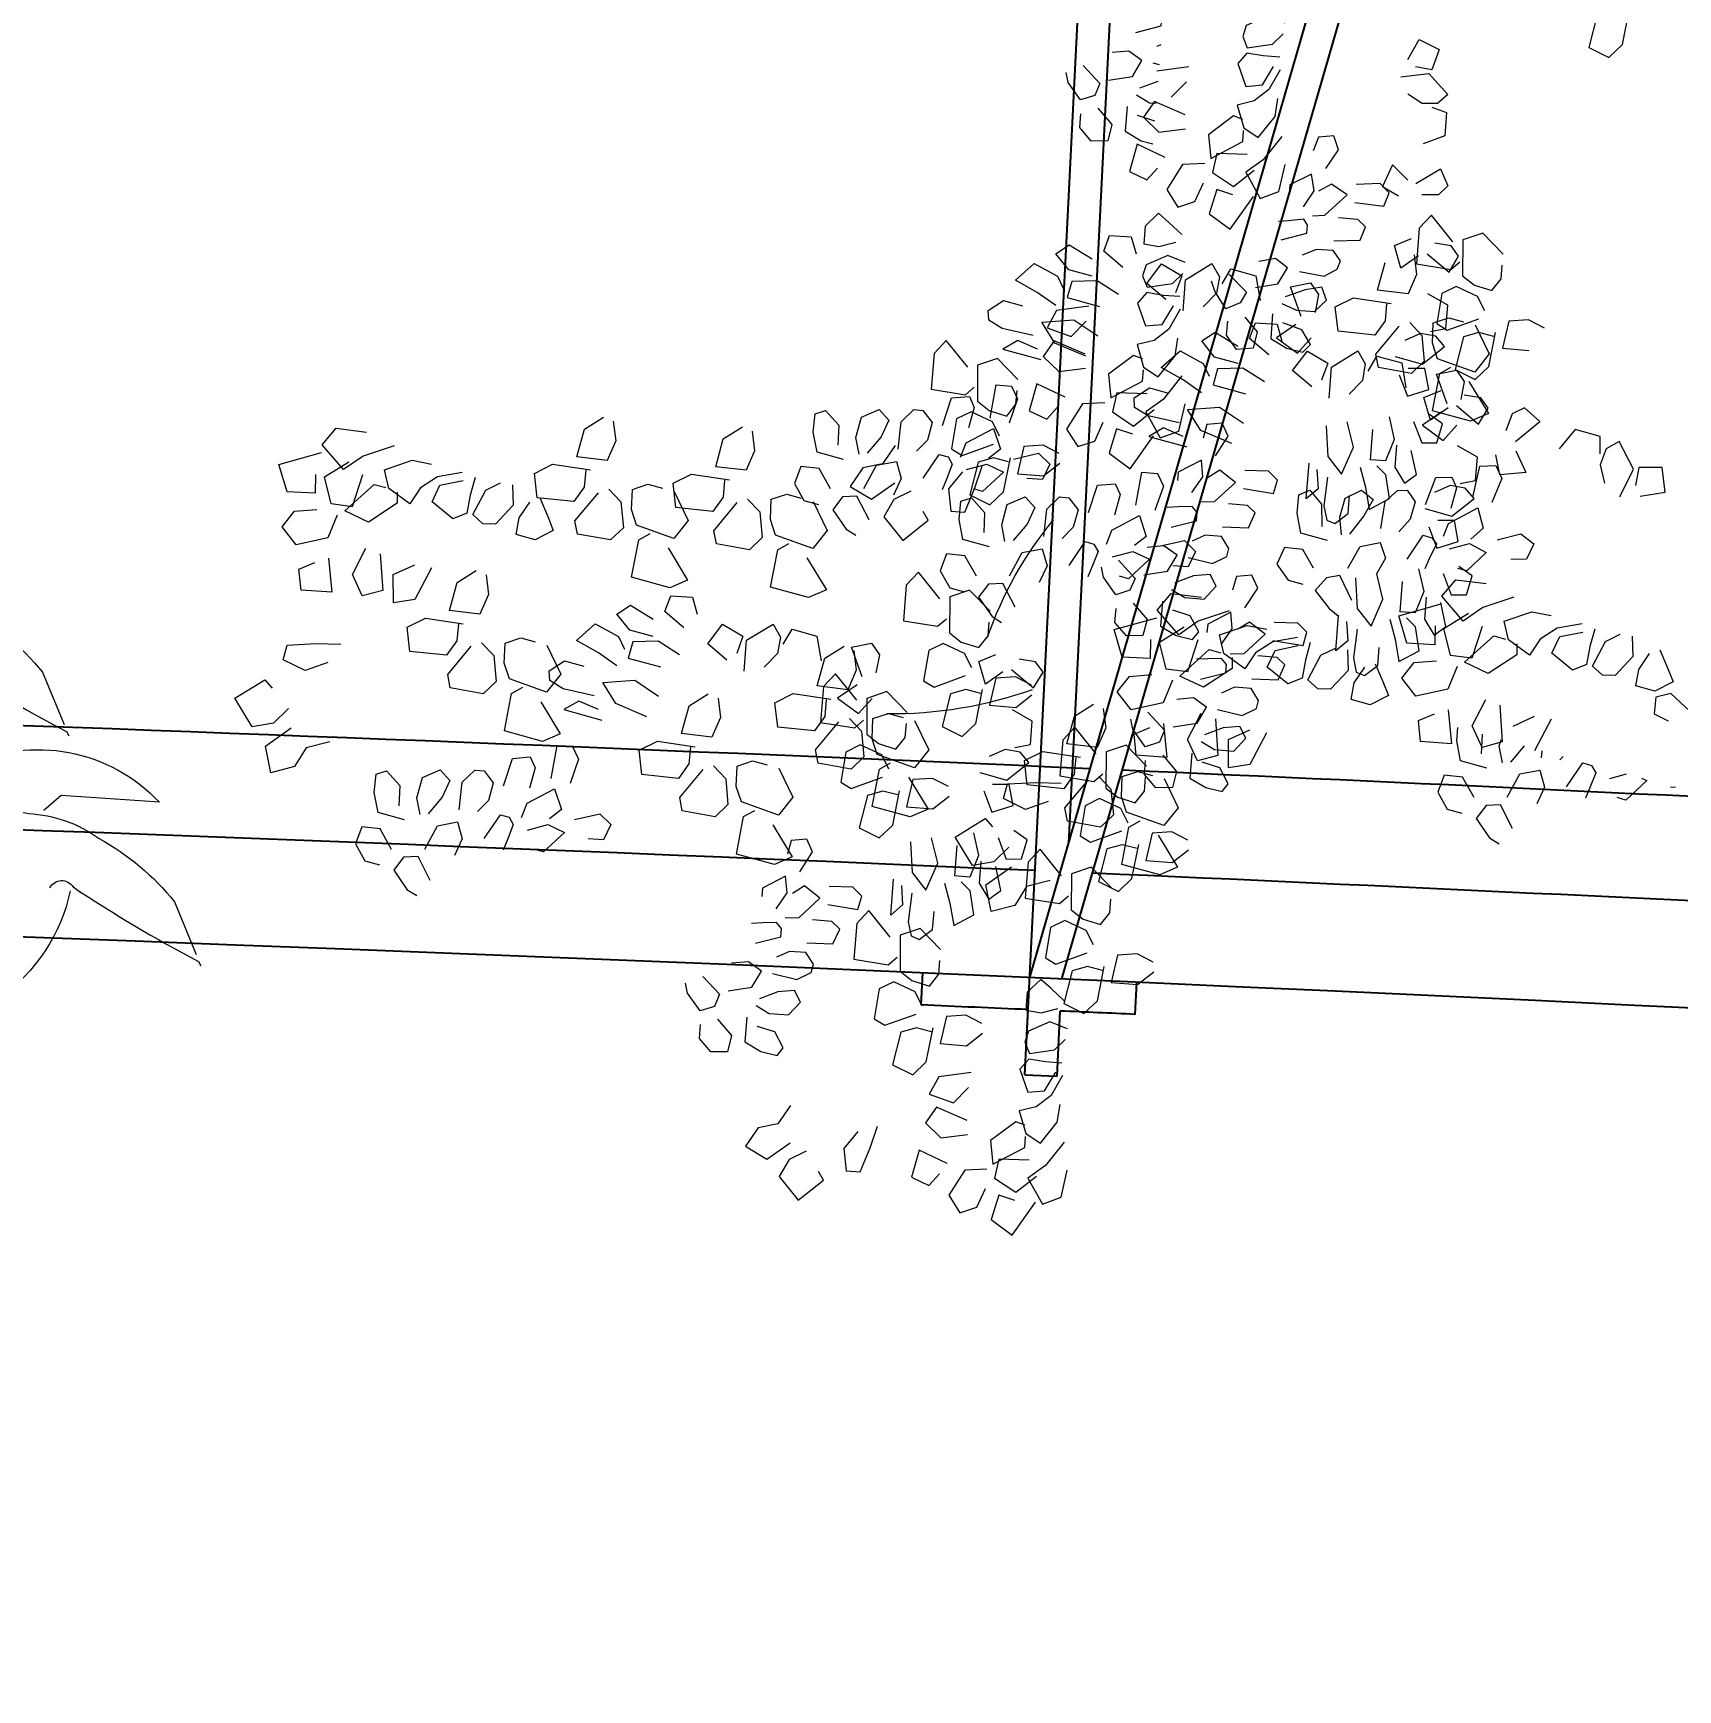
# Model space of a CAD drawing. Header units: metres. Extents: x 10 to 239, y 2 to 253.
# Drawn here: x 64.271 to 65.807, y 172.927 to 174.475 of the extents above; entities that cross this region are included whole.
import ezdxf

# ---------------------------------------------------------------- set-up
doc = ezdxf.new("R2010")
doc.units = ezdxf.units.M
doc.header["$MEASUREMENT"] = 0
doc.layers.get('Defpoints').update_dxf_attribs({"color": 9})
for name, color, linetype in [('-cotas', 252, 'Continuous'), ('1', 7, 'Continuous'), ('1estruct arco', 7, 'Continuous')]:
    doc.layers.add(name, color=color, linetype=linetype)
doc.layers.add('bloques veg', color=7, linetype='Continuous', lineweight=0, true_color=0xbbd5a5)
doc.styles.get("Standard").update_dxf_attribs({"font": 'arial.ttf'})
doc.dimstyles.get("Standard").update_dxf_attribs({"dimtxt": 0.18, "dimasz": 0.18, "dimexe": 0.18, "dimexo": 0.0625, "dimgap": 0.09, "dimtad": 0, "dimtih": 1, "dimtoh": 1, "dimdec": 4, "dimzin": 0, "dimdsep": 46, "dimtxsty": 'Standard', "dimcen": 0.09, "dimadec": 0, "dimazin": 0, "dimtfac": 1, "dimtdec": 4, "dimtofl": 0, "dimtmove": 0, "dimatfit": 3, "dimfxl": 1, "dimtolj": 1, "dimtzin": 0, "dimarcsym": 0})

# ---------------------------------------------------------------- blocks, each defined once
blk = doc.blocks.new('A$C510C2C19')
at = {"layer": 'bloques veg'}
for points in [[(1135.1, 290.2, -0.301208), (1160.6, 301.3, -0.145798), (1205.7, 289.4, -0.098267), (1255.9, 253.6), (1272.1, 222.1)], [(1177.6, 256.2, -0.587067), (1192.1, 257.9, 0.025208), (1273.8, 217.9), (1275.5, 215.3)], [(1213.5, 191.4, -0.32872), (1335.2, 178.6), (1273.9, 177.8), (1263.7, 167.6)], [(1228.8, 154, -0.301208), (1254.4, 165, -0.145798), (1299.5, 153.1, -0.098267), (1349.7, 117.4), (1365.8, 85.9)], [(1271.4, 119.9, -0.587067), (1285.8, 121.6, 0.025208), (1367.5, 81.6), (1369.3, 79.1)], [(1284.2, 119.1, -0.189499), (1245.9, 49.3), (1222.9, 120.8)]]:
    blk.add_lwpolyline(points, format="xyb", dxfattribs=at)
blk = doc.blocks.new('A$C0C3707A3')
at = {"layer": 'bloques veg'}
for p, q in [((0.6062, 0.4879), (0.6161, 0.4946)), ((0.6161, 0.4946), (0.6331, 0.4842)), ((0.6417, 0.4901), (0.6459, 0.5017)), ((0.6459, 0.5017), (0.662, 0.5009)), ((0.662, 0.5009), (0.6656, 0.4883)), ((0.5764, 0.468), (0.5902, 0.4806)), ((0.5902, 0.4806), (0.6075, 0.4713)), ((0.6158, 0.4761), (0.6062, 0.4879)), ((0.6559, 0.4781), (0.6417, 0.4901)), ((0.6737, 0.4664), (0.6846, 0.4809)), ((0.6846, 0.4809), (0.6997, 0.4722)), ((0.7024, 0.4692), (0.7219, 0.4814)), ((0.7219, 0.4814), (0.7275, 0.4717)), ((0.8448, 0.4624), (0.8503, 0.483)), ((0.8717, 0.4889), (0.8736, 0.4744)), ((0.5926, 0.459), (0.5764, 0.468)), ((0.6075, 0.4713), (0.612, 0.462)), ((0.6181, 0.4673), (0.6149, 0.4554)), ((0.6332, 0.4714), (0.6158, 0.4761)), ((0.6369, 0.4681), (0.6181, 0.4673)), ((0.6528, 0.458), (0.6369, 0.4681)), ((0.6997, 0.4722), (0.6951, 0.4595)), ((0.7009, 0.4463), (0.7024, 0.4692)), ((0.7275, 0.4717), (0.7254, 0.4595)), ((0.7296, 0.4665), (0.736, 0.4776)), ((0.736, 0.4776), (0.7545, 0.4726)), ((0.7545, 0.4726), (0.7577, 0.4543)), ((0.7802, 0.4646), (0.795, 0.4676)), ((0.795, 0.4676), (0.8009, 0.459)), ((0.8736, 0.4744), (0.8674, 0.4598)), ((1.0967, 0.4647), (1.1102, 0.4716)), ((1.1102, 0.4716), (1.1382, 0.4675)), ((0.6064, 0.4495), (0.5926, 0.459)), ((0.6149, 0.4554), (0.6388, 0.449)), ((0.6879, 0.4544), (0.6737, 0.4664)), ((0.7254, 0.4595), (0.7157, 0.4493)), ((0.7883, 0.4426), (0.7802, 0.4646)), ((0.8009, 0.459), (0.7985, 0.4457)), ((0.8135, 0.4498), (0.827, 0.4567)), ((0.827, 0.4567), (0.855, 0.4527)), ((0.8674, 0.4598), (0.8448, 0.4624)), ((1.0989, 0.4467), (1.0967, 0.4647)), ((0.5564, 0.4454), (0.5677, 0.4529)), ((0.5568, 0.4383), (0.5564, 0.4454)), ((0.5677, 0.4529), (0.5818, 0.4491)), ((0.8157, 0.4318), (0.8135, 0.4498)), ((0.8515, 0.4525), (0.8504, 0.4399)), ((0.8861, 0.4385), (0.8976, 0.4424)), ((0.8976, 0.4424), (0.9085, 0.4395)), ((1.1261, 0.444), (1.0989, 0.4467)), ((0.5668, 0.4322), (0.5568, 0.4383)), ((0.5899, 0.4272), (0.5668, 0.4322)), ((0.5961, 0.4371), (0.6198, 0.4389)), ((0.6059, 0.4217), (0.5961, 0.4371)), ((0.6198, 0.4389), (0.6376, 0.4272)), ((0.7147, 0.424), (0.7246, 0.4306)), ((0.7246, 0.4306), (0.7416, 0.4202)), ((0.7502, 0.4261), (0.7544, 0.4377)), ((0.7544, 0.4377), (0.7705, 0.4369)), ((0.7844, 0.4367), (0.7701, 0.4266)), ((0.7705, 0.4369), (0.7741, 0.4243)), ((0.8429, 0.4292), (0.8157, 0.4318)), ((0.8504, 0.4399), (0.8429, 0.4292)), ((0.8437, 0.415), (0.861, 0.436)), ((0.8687, 0.4386), (0.8778, 0.4291)), ((0.8856, 0.4235), (0.8861, 0.4385)), ((0.9172, 0.4372), (0.9277, 0.4158)), ((0.5784, 0.4233), (0.5674, 0.4169)), ((0.593, 0.417), (0.5784, 0.4233)), ((0.6289, 0.4121), (0.6059, 0.4217)), ((0.7243, 0.4121), (0.7147, 0.424)), ((0.7644, 0.4141), (0.7502, 0.4261)), ((0.7701, 0.4266), (0.7857, 0.4154)), ((0.7857, 0.4154), (0.7957, 0.4267)), ((0.8778, 0.4291), (0.8796, 0.41)), ((0.8895, 0.412), (0.8856, 0.4235)), ((0.5674, 0.4169), (0.5956, 0.4093)), ((0.6849, 0.404), (0.6988, 0.4166)), ((0.6988, 0.4166), (0.716, 0.4073)), ((0.716, 0.4073), (0.7205, 0.398)), ((0.7417, 0.4074), (0.7243, 0.4121)), ((0.7822, 0.4024), (0.7931, 0.4169)), ((0.7931, 0.4169), (0.8082, 0.4082)), ((0.8082, 0.4082), (0.8036, 0.3955)), ((0.8109, 0.4052), (0.8304, 0.4174)), ((0.8304, 0.4174), (0.836, 0.4078)), ((0.836, 0.4078), (0.8339, 0.3955)), ((0.8381, 0.4025), (0.8445, 0.4136)), ((0.8458, 0.4051), (0.8437, 0.415)), ((0.8445, 0.4136), (0.863, 0.4087)), ((0.863, 0.4087), (0.8662, 0.3903)), ((0.8796, 0.41), (0.8702, 0.4009)), ((0.9171, 0.4023), (0.8895, 0.412)), ((0.8912, 0.4011), (0.8995, 0.4059)), ((0.9277, 0.4158), (0.9171, 0.4023)), ((0.7011, 0.395), (0.6849, 0.404)), ((0.7149, 0.3855), (0.7011, 0.395)), ((0.7266, 0.4033), (0.7234, 0.3914)), ((0.7454, 0.4041), (0.7266, 0.4033)), ((0.7613, 0.394), (0.7454, 0.4041)), ((0.7964, 0.3904), (0.7822, 0.4024)), ((0.8094, 0.3823), (0.8109, 0.4052)), ((0.8339, 0.3955), (0.8242, 0.3853)), ((0.8702, 0.4009), (0.8458, 0.4051)), ((0.8861, 0.3734), (0.8912, 0.4011)), ((0.8887, 0.4006), (0.9035, 0.4036)), ((0.8968, 0.3787), (0.8887, 0.4006)), ((0.9035, 0.4036), (0.9094, 0.3951)), ((0.9094, 0.3951), (0.907, 0.3818)), ((0.9129, 0.3953), (0.9275, 0.3716)), ((0.5297, 0.3805), (0.5428, 0.3816)), ((0.5428, 0.3816), (0.5465, 0.3736)), ((0.5583, 0.3658), (0.5626, 0.3903)), ((0.5626, 0.3903), (0.574, 0.3895)), ((0.574, 0.3895), (0.5785, 0.3802)), ((0.6649, 0.3815), (0.6762, 0.3889)), ((0.6653, 0.3744), (0.6649, 0.3815)), ((0.6762, 0.3889), (0.6903, 0.3851)), ((0.7234, 0.3914), (0.7473, 0.385)), ((0.4286, 0.368), (0.4363, 0.3706)), ((0.4363, 0.3706), (0.4462, 0.3598)), ((0.4629, 0.3658), (0.4761, 0.3716)), ((0.4761, 0.3716), (0.4833, 0.3638)), ((0.4923, 0.3626), (0.5017, 0.3717)), ((0.5017, 0.3717), (0.5085, 0.371)), ((0.5085, 0.371), (0.5155, 0.3622)), ((0.5231, 0.3601), (0.5297, 0.3805)), ((0.5465, 0.3736), (0.5424, 0.3584)), ((0.5785, 0.3802), (0.5724, 0.362)), ((0.6753, 0.3682), (0.6653, 0.3744)), ((0.7046, 0.3732), (0.7283, 0.3749)), ((0.7144, 0.3577), (0.7046, 0.3732)), ((0.7283, 0.3749), (0.7461, 0.3632)), ((0.8929, 0.3727), (0.8786, 0.3626)), ((0.9143, 0.3658), (0.8861, 0.3734)), ((0.9275, 0.3716), (0.9143, 0.3658)), ((0.945, 0.3716), (0.9404, 0.3588)), ((0.9543, 0.3761), (0.945, 0.3716)), ((0.9656, 0.366), (0.9543, 0.3761)), ((0.2578, 0.3556), (0.2718, 0.3646)), ((0.2791, 0.3615), (0.2811, 0.347)), ((0.3607, 0.349), (0.3748, 0.358)), ((0.4273, 0.3544), (0.4286, 0.368)), ((0.4462, 0.3598), (0.4457, 0.3448)), ((0.4589, 0.3506), (0.4629, 0.3658)), ((0.4833, 0.3638), (0.4777, 0.3514)), ((0.4903, 0.3422), (0.4923, 0.3626)), ((0.5155, 0.3622), (0.512, 0.3491)), ((0.5406, 0.3473), (0.5609, 0.3581)), ((0.5609, 0.3581), (0.5661, 0.3428)), ((0.6984, 0.3632), (0.6753, 0.3682)), ((0.6869, 0.3593), (0.6759, 0.3529)), ((0.7015, 0.353), (0.6869, 0.3593)), ((0.7374, 0.3481), (0.7144, 0.3577)), ((0.8786, 0.3626), (0.8942, 0.3514)), ((0.8942, 0.3514), (0.9042, 0.3627)), ((0.9476, 0.3511), (0.9656, 0.366)), ((0.9919, 0.3602), (0.98, 0.3459)), ((1.0104, 0.3552), (0.9919, 0.3602)), ((0.0635, 0.3425), (0.0738, 0.3549)), ((0.0738, 0.3549), (0.0963, 0.3523)), ((0.2522, 0.335), (0.2578, 0.3556)), ((0.2811, 0.347), (0.2748, 0.3324)), ((0.3552, 0.3283), (0.3607, 0.349)), ((0.3821, 0.3549), (0.384, 0.3404)), ((0.4303, 0.3396), (0.4273, 0.3544)), ((0.4614, 0.3383), (0.4589, 0.3506)), ((0.4777, 0.3514), (0.4674, 0.339)), ((0.512, 0.3491), (0.5039, 0.3408)), ((0.5366, 0.3367), (0.5406, 0.3473)), ((0.6759, 0.3529), (0.7041, 0.3454)), ((0.948, 0.344), (0.9554, 0.3281)), ((1.0104, 0.3424), (1.0104, 0.3552)), ((1.0149, 0.3459), (1.0106, 0.3342)), ((1.0245, 0.3514), (1.0149, 0.3459)), ((1.0353, 0.3311), (1.0245, 0.3514)), ((0.0316, 0.3278), (0.0631, 0.3368)), ((0.0795, 0.3243), (0.0635, 0.3425)), ((0.0939, 0.3344), (0.0795, 0.3243)), ((0.1169, 0.3422), (0.0939, 0.3344)), ((0.1098, 0.3243), (0.1303, 0.3316)), ((0.1303, 0.3316), (0.1447, 0.3289)), ((0.2748, 0.3324), (0.2522, 0.335)), ((0.384, 0.3404), (0.3778, 0.3258)), ((0.4499, 0.3344), (0.4303, 0.3396)), ((0.4743, 0.3302), (0.4891, 0.3332)), ((0.4891, 0.3332), (0.4927, 0.3206)), ((0.5091, 0.3208), (0.5208, 0.3386)), ((0.5208, 0.3386), (0.5273, 0.3369)), ((0.5273, 0.3369), (0.5305, 0.3314)), ((0.5661, 0.3428), (0.5573, 0.3358)), ((0.5758, 0.3355), (0.5944, 0.3399)), ((0.5944, 0.3399), (0.6027, 0.3318)), ((0.6027, 0.3318), (0.5974, 0.3205)), ((0.9164, 0.3095), (0.9215, 0.3326)), ((0.9215, 0.3326), (0.9332, 0.333)), ((0.9332, 0.333), (0.9377, 0.3236)), ((0.9363, 0.3262), (0.9333, 0.341)), ((1.0106, 0.3342), (1.0139, 0.3205)), ((1.0392, 0.3324), (1.0368, 0.3191)), ((1.0566, 0.3324), (1.0392, 0.3324)), ((1.0588, 0.3143), (1.0566, 0.3324)), ((0.0378, 0.3075), (0.0316, 0.3278)), ((0.0587, 0.3205), (0.0585, 0.3066)), ((0.0653, 0.3188), (0.0834, 0.3302)), ((0.0936, 0.3205), (0.0861, 0.2969)), ((0.1131, 0.3106), (0.1098, 0.3243)), ((0.1492, 0.3195), (0.1365, 0.3113)), ((0.1675, 0.3228), (0.1492, 0.3195)), ((0.221, 0.3224), (0.2344, 0.3293)), ((0.2231, 0.3044), (0.221, 0.3224)), ((0.2344, 0.3293), (0.2624, 0.3253)), ((0.2589, 0.3251), (0.2579, 0.3125)), ((0.3239, 0.3158), (0.3374, 0.3226)), ((0.3374, 0.3226), (0.3654, 0.3186)), ((0.3778, 0.3258), (0.3552, 0.3283)), ((0.4182, 0.3289), (0.4136, 0.3162)), ((0.4318, 0.3276), (0.4182, 0.3289)), ((0.4405, 0.3125), (0.4318, 0.3276)), ((0.465, 0.3129), (0.4743, 0.3302)), ((0.4927, 0.3206), (0.487, 0.3081)), ((0.5265, 0.3208), (0.5231, 0.3124)), ((0.5305, 0.3314), (0.5265, 0.3208)), ((0.5411, 0.3274), (0.5561, 0.3315)), ((0.5686, 0.3258), (0.5531, 0.3114)), ((0.5561, 0.3315), (0.5686, 0.3258)), ((0.5974, 0.3205), (0.5859, 0.3212)), ((0.6668, 0.3018), (0.6711, 0.3263)), ((0.6711, 0.3263), (0.6825, 0.3256)), ((0.6825, 0.3256), (0.687, 0.3162)), ((0.8812, 0.3038), (0.8889, 0.3239)), ((0.8889, 0.3239), (0.9006, 0.3242)), ((0.9006, 0.3242), (0.9043, 0.3163)), ((0.9377, 0.3236), (0.9305, 0.3057)), ((0.9554, 0.3281), (0.9363, 0.3262)), ((1.0252, 0.3105), (1.0353, 0.3311)), ((0.0585, 0.3066), (0.0378, 0.3075)), ((0.0704, 0.2988), (0.0653, 0.3188)), ((0.0806, 0.2937), (0.1022, 0.3135)), ((0.1022, 0.3135), (0.1109, 0.3112)), ((0.1287, 0.2994), (0.1131, 0.3106)), ((0.1193, 0.3078), (0.1194, 0.2996)), ((0.1365, 0.3113), (0.1287, 0.2994)), ((0.1454, 0.3008), (0.151, 0.3132)), ((0.151, 0.3132), (0.1683, 0.3168)), ((0.177, 0.3191), (0.1735, 0.306)), ((0.1755, 0.2916), (0.185, 0.3099)), ((0.185, 0.3099), (0.1958, 0.3152)), ((0.2047, 0.314), (0.2053, 0.2987)), ((0.2579, 0.3125), (0.2503, 0.3018)), ((0.2512, 0.2876), (0.2684, 0.3085)), ((0.2761, 0.3111), (0.2852, 0.3017)), ((0.293, 0.2961), (0.2936, 0.3111)), ((0.2936, 0.3111), (0.3051, 0.315)), ((0.3051, 0.315), (0.3159, 0.3121)), ((0.326, 0.2978), (0.3239, 0.3158)), ((0.3246, 0.3098), (0.3351, 0.2883)), ((0.3618, 0.3184), (0.3608, 0.3059)), ((0.3965, 0.3045), (0.408, 0.3084)), ((0.408, 0.3084), (0.4188, 0.3055)), ((0.4136, 0.3162), (0.4207, 0.3038)), ((0.46, 0.3072), (0.4494, 0.3066)), ((0.4693, 0.2896), (0.46, 0.3072)), ((0.5531, 0.3114), (0.5465, 0.3131)), ((0.5714, 0.3018), (0.5846, 0.3076)), ((0.5846, 0.3076), (0.5918, 0.2998)), ((0.6008, 0.2986), (0.6102, 0.3077)), ((0.6102, 0.3077), (0.617, 0.307)), ((0.617, 0.307), (0.624, 0.2982)), ((0.6316, 0.2962), (0.6382, 0.3165)), ((0.6382, 0.3165), (0.6513, 0.3176)), ((0.655, 0.3097), (0.6509, 0.2945)), ((0.6513, 0.3176), (0.655, 0.3097)), ((0.687, 0.3162), (0.6809, 0.2981)), ((0.7862, 0.2967), (0.7875, 0.3103)), ((0.7875, 0.3103), (0.7955, 0.314)), ((0.7955, 0.314), (0.8043, 0.3035)), ((0.818, 0.294), (0.8218, 0.3081)), ((0.8218, 0.3081), (0.8339, 0.3142)), ((0.8339, 0.3142), (0.8425, 0.3072)), ((0.8425, 0.3072), (0.8358, 0.2951)), ((0.8515, 0.306), (0.8606, 0.314)), ((0.8606, 0.314), (0.8677, 0.3144)), ((0.8677, 0.3144), (0.8736, 0.3059)), ((0.9043, 0.3163), (0.9002, 0.3011)), ((1.0404, 0.3111), (1.0588, 0.3143)), ((0.0861, 0.2969), (0.0704, 0.2988)), ((0.1194, 0.2996), (0.0982, 0.2855)), ((0.1607, 0.2885), (0.1454, 0.3008)), ((0.1735, 0.306), (0.1711, 0.2927)), ((0.2053, 0.2987), (0.1923, 0.2847)), ((0.2098, 0.2894), (0.2176, 0.3012)), ((0.2503, 0.3018), (0.2231, 0.3044)), ((0.2253, 0.3038), (0.2311, 0.2906)), ((0.2852, 0.3017), (0.2871, 0.2826)), ((0.2969, 0.2846), (0.293, 0.2961)), ((0.3533, 0.2951), (0.326, 0.2978)), ((0.3608, 0.3059), (0.3533, 0.2951)), ((0.3541, 0.2809), (0.3714, 0.3019)), ((0.379, 0.3045), (0.3881, 0.2951)), ((0.3881, 0.2951), (0.39, 0.276)), ((0.396, 0.2895), (0.3965, 0.3045)), ((0.4207, 0.3038), (0.4316, 0.3009)), ((0.4275, 0.3031), (0.4381, 0.2817)), ((0.4494, 0.3066), (0.4421, 0.2969)), ((0.4421, 0.2969), (0.4523, 0.2826)), ((0.5358, 0.2904), (0.5371, 0.304)), ((0.5371, 0.304), (0.5448, 0.3066)), ((0.5448, 0.3066), (0.5547, 0.2958)), ((0.5547, 0.2958), (0.5542, 0.2808)), ((0.5674, 0.2866), (0.5714, 0.3018)), ((0.5918, 0.2998), (0.5862, 0.2874)), ((0.5988, 0.2782), (0.6008, 0.2986)), ((0.624, 0.2982), (0.6205, 0.2852)), ((0.7892, 0.282), (0.7862, 0.2967)), ((0.8043, 0.3035), (0.8046, 0.2871)), ((0.8358, 0.2951), (0.8252, 0.2816)), ((0.8484, 0.2859), (0.8515, 0.306)), ((0.8736, 0.3059), (0.8701, 0.2929)), ((0.8984, 0.2899), (0.9201, 0.3016)), ((0.9201, 0.3016), (0.9242, 0.2865)), ((0.0344, 0.2817), (0.0433, 0.2932)), ((0.0433, 0.2932), (0.0599, 0.2946)), ((0.0751, 0.2905), (0.0683, 0.2737)), ((0.0982, 0.2855), (0.0806, 0.2937)), ((0.1711, 0.2927), (0.1607, 0.2885)), ((0.183, 0.2849), (0.1755, 0.2916)), ((0.1923, 0.2847), (0.183, 0.2849)), ((0.2077, 0.2771), (0.2098, 0.2894)), ((0.2311, 0.2906), (0.2352, 0.2802)), ((0.2532, 0.2777), (0.2512, 0.2876)), ((0.2871, 0.2826), (0.2777, 0.2735)), ((0.3246, 0.2749), (0.2969, 0.2846)), ((0.3351, 0.2883), (0.3246, 0.2749)), ((0.3998, 0.278), (0.396, 0.2895)), ((0.4523, 0.2826), (0.4593, 0.2783)), ((0.5388, 0.2756), (0.5358, 0.2904)), ((0.5699, 0.2743), (0.5674, 0.2866)), ((0.5862, 0.2874), (0.5759, 0.275)), ((0.6205, 0.2852), (0.6124, 0.2769)), ((0.6451, 0.2728), (0.6491, 0.2833)), ((0.6491, 0.2833), (0.6694, 0.2942)), ((0.6694, 0.2942), (0.6746, 0.2788)), ((0.8192, 0.2809), (0.818, 0.294)), ((0.8701, 0.2929), (0.8617, 0.2835)), ((0.8947, 0.2805), (0.8984, 0.2899)), ((0.9242, 0.2865), (0.9151, 0.2785)), ((0.9347, 0.2779), (0.9522, 0.2825)), ((0.9522, 0.2825), (0.9619, 0.2752)), ((0.0448, 0.2684), (0.0344, 0.2817)), ((0.0683, 0.2737), (0.0448, 0.2684)), ((0.2218, 0.2733), (0.2077, 0.2771)), ((0.2352, 0.2802), (0.2218, 0.2733)), ((0.2777, 0.2735), (0.2532, 0.2777)), ((0.2935, 0.246), (0.2986, 0.2737)), ((0.2986, 0.2737), (0.3069, 0.2785)), ((0.3561, 0.2711), (0.3541, 0.2809)), ((0.3806, 0.2669), (0.3561, 0.2711)), ((0.39, 0.276), (0.3806, 0.2669)), ((0.4275, 0.2682), (0.3998, 0.278)), ((0.4016, 0.267), (0.4098, 0.2718)), ((0.4381, 0.2817), (0.4275, 0.2682)), ((0.5584, 0.2704), (0.5388, 0.2756)), ((0.6176, 0.2569), (0.6293, 0.2747)), ((0.6293, 0.2747), (0.6358, 0.2729)), ((0.6358, 0.2729), (0.639, 0.2674)), ((0.6746, 0.2788), (0.6658, 0.2719)), ((0.6843, 0.2716), (0.7029, 0.2759)), ((0.7029, 0.2759), (0.7112, 0.2678)), ((0.777, 0.2713), (0.7714, 0.2588)), ((0.7906, 0.2699), (0.777, 0.2713)), ((0.8088, 0.2767), (0.7892, 0.282)), ((0.8242, 0.2563), (0.8332, 0.2725)), ((0.8332, 0.2725), (0.848, 0.2755)), ((0.848, 0.2755), (0.8519, 0.264)), ((0.8679, 0.2632), (0.8797, 0.281)), ((0.8797, 0.281), (0.8862, 0.2792)), ((0.8897, 0.2748), (0.8843, 0.2635)), ((0.8862, 0.2792), (0.8897, 0.2748)), ((0.8992, 0.2711), (0.9142, 0.2752)), ((0.9142, 0.2752), (0.9264, 0.2685)), ((0.9619, 0.2752), (0.9565, 0.2639)), ((0.0689, 0.2585), (0.0715, 0.2334)), ((0.0867, 0.2467), (0.0965, 0.2662)), ((0.1071, 0.2622), (0.1091, 0.2349)), ((0.3204, 0.2679), (0.3349, 0.2442)), ((0.3965, 0.2393), (0.4016, 0.267)), ((0.4233, 0.2612), (0.4379, 0.2375)), ((0.5267, 0.2649), (0.5221, 0.2522)), ((0.5403, 0.2636), (0.5267, 0.2649)), ((0.549, 0.2485), (0.5403, 0.2636)), ((0.5735, 0.2489), (0.5828, 0.2662)), ((0.5828, 0.2662), (0.5976, 0.2692)), ((0.5976, 0.2692), (0.6012, 0.2566)), ((0.639, 0.2674), (0.635, 0.2569)), ((0.6496, 0.2634), (0.6646, 0.2675)), ((0.6771, 0.2619), (0.6616, 0.2474)), ((0.6646, 0.2675), (0.6771, 0.2619)), ((0.7112, 0.2678), (0.7059, 0.2565)), ((0.7714, 0.2588), (0.7799, 0.2472)), ((0.7986, 0.2562), (0.7906, 0.2699)), ((0.8519, 0.264), (0.8451, 0.2518)), ((0.8843, 0.2635), (0.8812, 0.2561)), ((0.9264, 0.2685), (0.9122, 0.2548)), ((0.9565, 0.2639), (0.9448, 0.2635)), ((0.0469, 0.2504), (0.0587, 0.2554)), ((0.0486, 0.2348), (0.0469, 0.2504)), ((0.094, 0.2308), (0.0867, 0.2467)), ((0.1169, 0.2468), (0.1329, 0.2541)), ((0.1171, 0.2258), (0.1169, 0.2468)), ((0.1451, 0.252), (0.133, 0.2285)), ((0.1643, 0.2411), (0.1783, 0.2501)), ((0.1856, 0.247), (0.1876, 0.2325)), ((0.3218, 0.2384), (0.2935, 0.246)), ((0.5221, 0.2522), (0.5292, 0.2398)), ((0.6012, 0.2566), (0.5955, 0.2442)), ((0.635, 0.2569), (0.6316, 0.2485)), ((0.6616, 0.2474), (0.655, 0.2492)), ((0.7059, 0.2565), (0.6944, 0.2572)), ((0.7799, 0.2472), (0.7908, 0.2443)), ((0.8083, 0.2489), (0.7999, 0.2395)), ((0.8181, 0.2509), (0.8083, 0.2489)), ((0.8271, 0.2323), (0.8181, 0.2509)), ((0.8938, 0.2359), (0.9041, 0.2482)), ((0.9041, 0.2482), (0.9267, 0.2457)), ((0.9122, 0.2548), (0.9057, 0.2566)), ((0.0715, 0.2334), (0.0486, 0.2348)), ((0.1091, 0.2349), (0.094, 0.2308)), ((0.1587, 0.2204), (0.1643, 0.2411)), ((0.3349, 0.2442), (0.3218, 0.2384)), ((0.4247, 0.2318), (0.3965, 0.2393)), ((0.4379, 0.2375), (0.4247, 0.2318)), ((0.5292, 0.2398), (0.5401, 0.2369)), ((0.5579, 0.2426), (0.5506, 0.2329)), ((0.5685, 0.2433), (0.5579, 0.2426)), ((0.5778, 0.2257), (0.5685, 0.2433)), ((0.683, 0.2243), (0.6933, 0.2367)), ((0.6933, 0.2367), (0.7159, 0.2341)), ((0.7999, 0.2395), (0.8104, 0.2263)), ((0.9099, 0.2176), (0.8938, 0.2359)), ((0.9472, 0.2355), (0.9242, 0.2277)), ((0.133, 0.2285), (0.1171, 0.2258)), ((0.1876, 0.2325), (0.1813, 0.2179)), ((0.2827, 0.2186), (0.2927, 0.2253)), ((0.2927, 0.2253), (0.3097, 0.2149)), ((0.3182, 0.2207), (0.3225, 0.2324)), ((0.3225, 0.2324), (0.3386, 0.2316)), ((0.3386, 0.2316), (0.3422, 0.219)), ((0.5506, 0.2329), (0.5608, 0.2186)), ((0.6991, 0.2061), (0.683, 0.2243)), ((0.7364, 0.224), (0.7134, 0.2162)), ((0.8104, 0.2263), (0.8171, 0.221)), ((0.862, 0.2211), (0.8935, 0.2302)), ((0.8682, 0.2009), (0.862, 0.2211)), ((0.8956, 0.2121), (0.9138, 0.2235)), ((0.9242, 0.2277), (0.9099, 0.2176)), ((0.9401, 0.2177), (0.9607, 0.2249)), ((0.9607, 0.2249), (0.9751, 0.2222)), ((0.1274, 0.2079), (0.1409, 0.2147)), ((0.1409, 0.2147), (0.1689, 0.2107)), ((0.1813, 0.2179), (0.1587, 0.2204)), ((0.1654, 0.2105), (0.1644, 0.198)), ((0.253, 0.1987), (0.2668, 0.2113)), ((0.2668, 0.2113), (0.2841, 0.202)), ((0.2923, 0.2067), (0.2827, 0.2186)), ((0.3324, 0.2088), (0.3182, 0.2207)), ((0.3502, 0.197), (0.3611, 0.2116)), ((0.3611, 0.2116), (0.3762, 0.2029)), ((0.3789, 0.1998), (0.3985, 0.212)), ((0.3985, 0.212), (0.404, 0.2024)), ((0.5608, 0.2186), (0.5678, 0.2144)), ((0.6512, 0.2096), (0.6827, 0.2186)), ((0.6574, 0.1893), (0.6512, 0.2096)), ((0.6848, 0.2006), (0.703, 0.212)), ((0.7134, 0.2162), (0.6991, 0.2061)), ((0.7293, 0.2061), (0.7499, 0.2134)), ((0.7499, 0.2134), (0.7643, 0.2107)), ((0.8891, 0.2139), (0.8889, 0.2)), ((0.9007, 0.1921), (0.8956, 0.2121)), ((0.924, 0.2138), (0.9165, 0.1902)), ((0.9434, 0.204), (0.9401, 0.2177)), ((0.9796, 0.2129), (0.9669, 0.2047)), ((0.9979, 0.2161), (0.9796, 0.2129)), ((0.9814, 0.2066), (0.9986, 0.2101)), ((1.0074, 0.2124), (1.0039, 0.1994)), ((0.1296, 0.1898), (0.1274, 0.2079)), ((0.1644, 0.198), (0.1568, 0.1872)), ((0.1826, 0.1966), (0.1917, 0.1872)), ((0.1995, 0.1816), (0.2, 0.1966)), ((0.2, 0.1966), (0.2116, 0.2005)), ((0.2116, 0.2005), (0.2224, 0.1976)), ((0.2692, 0.1897), (0.253, 0.1987)), ((0.2841, 0.202), (0.2886, 0.1926)), ((0.2946, 0.198), (0.2914, 0.186)), ((0.3097, 0.2021), (0.2923, 0.2067)), ((0.3135, 0.1987), (0.2946, 0.198)), ((0.3294, 0.1887), (0.3135, 0.1987)), ((0.3645, 0.1851), (0.3502, 0.197)), ((0.3762, 0.2029), (0.3717, 0.1901)), ((0.3774, 0.177), (0.3789, 0.1998)), ((0.404, 0.2024), (0.4019, 0.1902)), ((0.4061, 0.1972), (0.4126, 0.2083)), ((0.4126, 0.2083), (0.431, 0.2033)), ((0.431, 0.2033), (0.4343, 0.185)), ((0.4568, 0.1952), (0.4716, 0.1983)), ((0.4716, 0.1983), (0.4774, 0.1897)), ((0.6783, 0.2023), (0.6781, 0.1884)), ((0.6899, 0.1806), (0.6848, 0.2006)), ((0.7132, 0.2023), (0.7057, 0.1787)), ((0.7326, 0.1924), (0.7293, 0.2061)), ((0.7688, 0.2013), (0.7561, 0.1931)), ((0.7871, 0.2046), (0.7688, 0.2013)), ((0.7706, 0.195), (0.7878, 0.1986)), ((0.7966, 0.2009), (0.7931, 0.1878)), ((0.8046, 0.1917), (0.8153, 0.197)), ((0.8889, 0.2), (0.8682, 0.2009)), ((0.911, 0.1871), (0.9326, 0.2069)), ((0.9326, 0.2069), (0.9413, 0.2045)), ((0.9591, 0.1928), (0.9434, 0.204)), ((0.9497, 0.2011), (0.9498, 0.193)), ((0.9669, 0.2047), (0.9591, 0.1928)), ((0.9757, 0.1942), (0.9814, 0.2066)), ((1.0039, 0.1994), (1.0015, 0.1861)), ((1.0058, 0.1849), (1.0154, 0.2033)), ((1.0154, 0.2033), (1.0261, 0.2086)), ((1.0351, 0.2073), (1.0357, 0.1921)), ((1.0556, 0.1972), (1.0614, 0.184)), ((0.0356, 0.1831), (0.0386, 0.194)), ((0.0386, 0.194), (0.0598, 0.1952)), ((0.0598, 0.1952), (0.0784, 0.1949)), ((0.1568, 0.1872), (0.1296, 0.1898)), ((0.1577, 0.173), (0.1749, 0.194)), ((0.1917, 0.1872), (0.1936, 0.1681)), ((0.2311, 0.1952), (0.2416, 0.1738)), ((0.2829, 0.1802), (0.2692, 0.1897)), ((0.2914, 0.186), (0.3153, 0.1796)), ((0.4019, 0.1902), (0.3922, 0.18)), ((0.4316, 0.1663), (0.4371, 0.1869)), ((0.4371, 0.1869), (0.4512, 0.1959)), ((0.4649, 0.1733), (0.4568, 0.1952)), ((0.4585, 0.1928), (0.4604, 0.1783)), ((0.4774, 0.1897), (0.475, 0.1764)), ((0.6781, 0.1884), (0.6574, 0.1893)), ((0.7002, 0.1755), (0.7218, 0.1953)), ((0.7218, 0.1953), (0.7305, 0.193)), ((0.7483, 0.1812), (0.7326, 0.1924)), ((0.7389, 0.1896), (0.739, 0.1814)), ((0.7561, 0.1931), (0.7483, 0.1812)), ((0.7649, 0.1826), (0.7706, 0.195)), ((0.7931, 0.1878), (0.7907, 0.1745)), ((0.795, 0.1734), (0.8046, 0.1917)), ((0.8243, 0.1958), (0.8248, 0.1805)), ((0.8448, 0.1856), (0.8506, 0.1724)), ((0.8647, 0.175), (0.8736, 0.1866)), ((0.8736, 0.1866), (0.8903, 0.188)), ((0.9165, 0.1902), (0.9007, 0.1921)), ((0.9286, 0.1789), (0.911, 0.1871)), ((0.9498, 0.193), (0.9286, 0.1789)), ((0.9911, 0.1819), (0.9757, 0.1942)), ((1.0015, 0.1861), (0.9911, 0.1819)), ((1.0133, 0.1783), (1.0058, 0.1849)), ((1.0357, 0.1921), (1.0226, 0.1781)), ((1.0401, 0.1827), (1.048, 0.1946)), ((0.0521, 0.1752), (0.0356, 0.1831)), ((0.0689, 0.1812), (0.0521, 0.1752)), ((0.1597, 0.1632), (0.1577, 0.173)), ((0.2034, 0.1701), (0.1995, 0.1816)), ((0.2416, 0.1738), (0.231, 0.1603)), ((0.2329, 0.1761), (0.2442, 0.1836)), ((0.2334, 0.169), (0.2329, 0.1761)), ((0.2442, 0.1836), (0.2584, 0.1798)), ((0.4604, 0.1783), (0.4542, 0.1637)), ((0.6539, 0.1635), (0.6628, 0.175)), ((0.6628, 0.175), (0.6795, 0.1764)), ((0.6947, 0.1723), (0.6879, 0.1555)), ((0.7057, 0.1787), (0.6899, 0.1806)), ((0.7178, 0.1673), (0.7002, 0.1755)), ((0.739, 0.1814), (0.7178, 0.1673)), ((0.7802, 0.1703), (0.7649, 0.1826)), ((0.7907, 0.1745), (0.7802, 0.1703)), ((0.8025, 0.1667), (0.795, 0.1734)), ((0.8248, 0.1805), (0.8118, 0.1665)), ((0.8293, 0.1712), (0.8372, 0.183)), ((0.8506, 0.1724), (0.8548, 0.162)), ((0.8751, 0.1618), (0.8647, 0.175)), ((0.9055, 0.1839), (0.8987, 0.1671)), ((1.0226, 0.1781), (1.0133, 0.1783)), ((1.038, 0.1705), (1.0401, 0.1827)), ((1.0656, 0.1736), (1.0521, 0.1667)), ((1.0614, 0.184), (1.0656, 0.1736)), ((0, 0.1543), (0.0223, 0.1681)), ((0.0223, 0.1681), (0.0277, 0.162)), ((0.1841, 0.1589), (0.1597, 0.1632)), ((0.1936, 0.1681), (0.1841, 0.1589)), ((0.231, 0.1603), (0.2034, 0.1701)), ((0.2051, 0.1591), (0.2134, 0.1639)), ((0.2434, 0.1629), (0.2334, 0.169)), ((0.2664, 0.1578), (0.2434, 0.1629)), ((0.2726, 0.1678), (0.2964, 0.1696)), ((0.2824, 0.1524), (0.2726, 0.1678)), ((0.2964, 0.1696), (0.3141, 0.1579)), ((0.3367, 0.151), (0.3508, 0.16)), ((0.4003, 0.1537), (0.4138, 0.1606)), ((0.4138, 0.1606), (0.4418, 0.1566)), ((0.4542, 0.1637), (0.4316, 0.1663)), ((0.461, 0.1674), (0.4466, 0.1573)), ((0.6643, 0.1502), (0.6539, 0.1635)), ((0.8118, 0.1665), (0.8025, 0.1667)), ((0.8272, 0.1589), (0.8293, 0.1712)), ((0.8548, 0.162), (0.8413, 0.1551)), ((0.8987, 0.1671), (0.8751, 0.1618)), ((1.0521, 0.1667), (1.038, 0.1705)), ((1.0529, 0.1623), (1.0519, 0.1498)), ((1.0641, 0.1651), (1.0529, 0.1623)), ((1.0781, 0.1521), (1.0641, 0.1651)), ((0.013, 0.1333), (0, 0.1543)), ((0.2, 0.1314), (0.2051, 0.1591)), ((0.2268, 0.1533), (0.2414, 0.1296)), ((0.2549, 0.1539), (0.2439, 0.1476)), ((0.2439, 0.1476), (0.2721, 0.14)), ((0.2695, 0.1477), (0.2549, 0.1539)), ((0.3054, 0.1427), (0.2824, 0.1524)), ((0.3312, 0.1303), (0.3367, 0.151)), ((0.3581, 0.1569), (0.36, 0.1424)), ((0.4025, 0.1357), (0.4003, 0.1537)), ((0.4382, 0.1564), (0.4372, 0.1438)), ((0.4466, 0.1573), (0.4622, 0.1461)), ((0.4622, 0.1461), (0.4722, 0.1574)), ((0.6223, 0.1452), (0.6363, 0.1542)), ((0.6436, 0.1511), (0.6456, 0.1366)), ((0.6879, 0.1555), (0.6643, 0.1502)), ((0.7062, 0.1285), (0.7161, 0.148)), ((0.8413, 0.1551), (0.8272, 0.1589)), ((0.8773, 0.1437), (0.8891, 0.1487)), ((0.8992, 0.1518), (0.9018, 0.1267)), ((0.917, 0.1401), (0.9269, 0.1595)), ((0.9375, 0.1555), (0.9394, 0.1283)), ((0.9473, 0.1401), (0.9632, 0.1475)), ((1.0519, 0.1498), (1.0622, 0.1447)), ((0.0289, 0.1361), (0.013, 0.1333)), ((0.0399, 0.147), (0.0289, 0.1361)), ((0.36, 0.1424), (0.3538, 0.1278)), ((0.4297, 0.1331), (0.4025, 0.1357)), ((0.4372, 0.1438), (0.4297, 0.1331)), ((0.4305, 0.1189), (0.4478, 0.1398)), ((0.4555, 0.1424), (0.4646, 0.133)), ((0.4724, 0.1274), (0.4729, 0.1424)), ((0.4729, 0.1424), (0.4844, 0.1463)), ((0.4844, 0.1463), (0.4953, 0.1434)), ((0.5039, 0.1411), (0.5145, 0.1196)), ((0.6167, 0.1246), (0.6223, 0.1452)), ((0.6456, 0.1366), (0.6393, 0.122)), ((0.6665, 0.1322), (0.6783, 0.1372)), ((0.6884, 0.1403), (0.691, 0.1151)), ((0.7267, 0.144), (0.7286, 0.1167)), ((0.7365, 0.1286), (0.7524, 0.1359)), ((0.8789, 0.1282), (0.8773, 0.1437)), ((0.9056, 0.1288), (0.9065, 0.1387)), ((0.9244, 0.1241), (0.917, 0.1401)), ((0.9754, 0.1454), (0.9633, 0.1219)), ((0.0231, 0.119), (0.0419, 0.1326)), ((0.2283, 0.1239), (0.2, 0.1314)), ((0.2414, 0.1296), (0.2283, 0.1239)), ((0.2999, 0.1178), (0.3134, 0.1247)), ((0.3134, 0.1247), (0.3414, 0.1206)), ((0.3538, 0.1278), (0.3312, 0.1303)), ((0.4646, 0.133), (0.4664, 0.1139)), ((0.4763, 0.1159), (0.4724, 0.1274)), ((0.6393, 0.122), (0.6167, 0.1246)), ((0.6681, 0.1166), (0.6665, 0.1322)), ((0.7136, 0.1126), (0.7062, 0.1285)), ((0.7367, 0.1076), (0.7365, 0.1286)), ((0.7646, 0.1338), (0.7525, 0.1103)), ((0.9018, 0.1267), (0.8789, 0.1282)), ((0.9086, 0.1141), (0.9056, 0.1288)), ((0.9244, 0.1339), (0.9239, 0.1193)), ((0.9394, 0.1283), (0.9244, 0.1241)), ((0.9371, 0.125), (0.9385, 0.1301)), ((0.9396, 0.1127), (0.9371, 0.125)), ((0.9557, 0.1255), (0.9456, 0.1134)), ((0.0271, 0.0993), (0.0231, 0.119)), ((0.0531, 0.1179), (0.0447, 0.1039)), ((0.0706, 0.1225), (0.0531, 0.1179)), ((0.1996, 0.0908), (0.2062, 0.1111)), ((0.2062, 0.1111), (0.2193, 0.1123)), ((0.2193, 0.1123), (0.223, 0.1043)), ((0.2349, 0.0965), (0.2391, 0.121)), ((0.2391, 0.121), (0.2505, 0.1202)), ((0.255, 0.1109), (0.249, 0.0927)), ((0.2505, 0.1202), (0.255, 0.1109)), ((0.3021, 0.0998), (0.2999, 0.1178)), ((0.3379, 0.1204), (0.3368, 0.1079)), ((0.4325, 0.109), (0.4305, 0.1189)), ((0.4664, 0.1139), (0.457, 0.1048)), ((0.5039, 0.1062), (0.4763, 0.1159)), ((0.5145, 0.1196), (0.5039, 0.1062)), ((0.5855, 0.112), (0.5989, 0.1189)), ((0.5876, 0.094), (0.5855, 0.112)), ((0.5989, 0.1189), (0.6269, 0.1149)), ((0.6234, 0.1146), (0.6224, 0.1021)), ((0.691, 0.1151), (0.6681, 0.1166)), ((0.7286, 0.1167), (0.7136, 0.1126)), ((0.9281, 0.1088), (0.9086, 0.1141)), ((0.9686, 0.1166), (0.9691, 0.1219)), ((0.9846, 0.1177), (0.9822, 0.1153)), ((0.9873, 0.0953), (0.9991, 0.1131)), ((0.9991, 0.1131), (1.0056, 0.1113)), ((1.0056, 0.1113), (1.0088, 0.1058)), ((0.0447, 0.1039), (0.0271, 0.0993)), ((0.1038, 0.0851), (0.1052, 0.0987)), ((0.1052, 0.0987), (0.1128, 0.1013)), ((0.1128, 0.1013), (0.1227, 0.0905)), ((0.1395, 0.0965), (0.1527, 0.1022)), ((0.1527, 0.1022), (0.1599, 0.0945)), ((0.1689, 0.0932), (0.1783, 0.1023)), ((0.1783, 0.1023), (0.1851, 0.1017)), ((0.1851, 0.1017), (0.192, 0.0928)), ((0.223, 0.1043), (0.2189, 0.0891)), ((0.3293, 0.0971), (0.3021, 0.0998)), ((0.3368, 0.1079), (0.3293, 0.0971)), ((0.3302, 0.0829), (0.3474, 0.1039)), ((0.3551, 0.1065), (0.3642, 0.0971)), ((0.372, 0.0915), (0.3725, 0.1065)), ((0.3725, 0.1065), (0.384, 0.1104)), ((0.384, 0.1104), (0.3949, 0.1075)), ((0.4036, 0.1051), (0.4141, 0.0837)), ((0.457, 0.1048), (0.4325, 0.109)), ((0.4729, 0.0773), (0.478, 0.105)), ((0.478, 0.105), (0.4862, 0.1098)), ((0.4997, 0.0992), (0.5143, 0.0755)), ((0.6224, 0.1021), (0.6148, 0.0914)), ((0.6406, 0.1007), (0.6497, 0.0913)), ((0.6575, 0.0857), (0.658, 0.1007)), ((0.658, 0.1007), (0.6696, 0.1046)), ((0.6696, 0.1046), (0.6804, 0.1017)), ((0.6891, 0.0994), (0.6996, 0.0779)), ((0.7525, 0.1103), (0.7367, 0.1076)), ((0.8964, 0.1034), (0.8918, 0.0906)), ((0.91, 0.102), (0.8964, 0.1034)), ((0.9188, 0.0869), (0.91, 0.102)), ((0.9433, 0.0873), (0.9526, 0.1046)), ((0.9526, 0.1046), (0.9674, 0.1076)), ((0.9674, 0.1076), (0.971, 0.095)), ((1.0088, 0.1058), (1.0048, 0.0953)), ((1.0193, 0.1018), (1.0315, 0.1052)), ((1.0468, 0.1003), (1.0313, 0.0858)), ((1.0427, 0.1022), (1.0468, 0.1003)), ((0.1227, 0.0905), (0.1222, 0.0755)), ((0.1354, 0.0813), (0.1395, 0.0965)), ((0.1599, 0.0945), (0.1542, 0.082)), ((0.1669, 0.0728), (0.1689, 0.0932)), ((0.192, 0.0928), (0.1885, 0.0798)), ((0.2171, 0.078), (0.2375, 0.0888)), ((0.2375, 0.0888), (0.2427, 0.0735)), ((0.3642, 0.0971), (0.366, 0.078)), ((0.3759, 0.08), (0.372, 0.0915)), ((0.57, 0.0838), (0.5729, 0.0947)), ((0.5729, 0.0947), (0.5942, 0.0959)), ((0.6148, 0.0914), (0.5876, 0.094)), ((0.5942, 0.0959), (0.6128, 0.0956)), ((0.6157, 0.0772), (0.6329, 0.0981)), ((0.6497, 0.0913), (0.6516, 0.0722)), ((0.8918, 0.0906), (0.899, 0.0782)), ((0.971, 0.095), (0.9653, 0.0826)), ((1.0048, 0.0953), (1.0014, 0.0869)), ((1.0313, 0.0858), (1.0248, 0.0876)), ((1.068, 0.0954), (1.0642, 0.0956)), ((0.1069, 0.0703), (0.1038, 0.0851)), ((0.1379, 0.069), (0.1354, 0.0813)), ((0.1542, 0.082), (0.1439, 0.0697)), ((0.1885, 0.0798), (0.1805, 0.0715)), ((0.2131, 0.0674), (0.2171, 0.078)), ((0.3322, 0.0731), (0.3302, 0.0829)), ((0.366, 0.078), (0.3566, 0.0689)), ((0.4035, 0.0703), (0.3759, 0.08)), ((0.3776, 0.0691), (0.3859, 0.0738)), ((0.4141, 0.0837), (0.4035, 0.0703)), ((0.5011, 0.0697), (0.4729, 0.0773)), ((0.5143, 0.0755), (0.5011, 0.0697)), ((0.5865, 0.0759), (0.57, 0.0838)), ((0.6033, 0.0819), (0.5865, 0.0759)), ((0.6177, 0.0673), (0.6157, 0.0772)), ((0.6614, 0.0742), (0.6575, 0.0857)), ((0.6891, 0.0645), (0.6614, 0.0742)), ((0.6996, 0.0779), (0.6891, 0.0645)), ((0.899, 0.0782), (0.9098, 0.0753)), ((0.9277, 0.081), (0.9204, 0.0713)), ((0.9383, 0.0817), (0.9277, 0.081)), ((0.9475, 0.0641), (0.9383, 0.0817)), ((0.1264, 0.0651), (0.1069, 0.0703)), ((0.1509, 0.0608), (0.1656, 0.0639)), ((0.1656, 0.0639), (0.1692, 0.0513)), ((0.1856, 0.0515), (0.1974, 0.0693)), ((0.1974, 0.0693), (0.2039, 0.0676)), ((0.207, 0.0621), (0.203, 0.0515)), ((0.2039, 0.0676), (0.207, 0.0621)), ((0.2176, 0.0581), (0.2327, 0.0622)), ((0.2327, 0.0622), (0.2451, 0.0565)), ((0.2427, 0.0735), (0.2338, 0.0665)), ((0.2524, 0.0662), (0.271, 0.0705)), ((0.271, 0.0705), (0.2793, 0.0625)), ((0.2793, 0.0625), (0.2739, 0.0511)), ((0.3566, 0.0689), (0.3322, 0.0731)), ((0.3725, 0.0413), (0.3776, 0.0691)), ((0.3993, 0.0632), (0.4139, 0.0396)), ((0.5344, 0.055), (0.5567, 0.0688)), ((0.5567, 0.0688), (0.5621, 0.0627)), ((0.6422, 0.0631), (0.6177, 0.0673)), ((0.6516, 0.0722), (0.6422, 0.0631)), ((0.658, 0.0356), (0.6631, 0.0633)), ((0.6631, 0.0633), (0.6714, 0.068)), ((0.9204, 0.0713), (0.9305, 0.057)), ((0.0947, 0.0596), (0.0901, 0.0469)), ((0.1083, 0.0583), (0.0947, 0.0596)), ((0.117, 0.0431), (0.1083, 0.0583)), ((0.1416, 0.0435), (0.1509, 0.0608)), ((0.1692, 0.0513), (0.1636, 0.0388)), ((0.203, 0.0515), (0.1996, 0.0431)), ((0.2451, 0.0565), (0.2296, 0.0421)), ((0.2739, 0.0511), (0.2625, 0.0519)), ((0.5474, 0.034), (0.5344, 0.055)), ((0.6849, 0.0575), (0.6994, 0.0338)), ((0.9305, 0.057), (0.9375, 0.0528)), ((0.0901, 0.0469), (0.0973, 0.0345)), ((0.1259, 0.0373), (0.1187, 0.0276)), ((0.1366, 0.0379), (0.1259, 0.0373)), ((0.1458, 0.0203), (0.1366, 0.0379)), ((0.2296, 0.0421), (0.2231, 0.0438)), ((0.4007, 0.0338), (0.3725, 0.0413)), ((0.4139, 0.0396), (0.4007, 0.0338)), ((0.5743, 0.0478), (0.5633, 0.0368)), ((0.0973, 0.0345), (0.1081, 0.0316)), ((0.1187, 0.0276), (0.1288, 0.0132)), ((0.5633, 0.0368), (0.5474, 0.034)), ((0.5575, 0.0197), (0.5763, 0.0333)), ((0.6863, 0.028), (0.658, 0.0356)), ((0.6994, 0.0338), (0.6863, 0.028)), ((0.1288, 0.0132), (0.1358, 0.009)), ((0.5615, 0), (0.5575, 0.0197)), ((0.5875, 0.0186), (0.5791, 0.0046)), ((0.605, 0.0233), (0.5875, 0.0186)), ((0.5791, 0.0046), (0.5615, 0))]:
    blk.add_line(p, q, dxfattribs=at)
blk.add_arc((0.4855, 0.4545), 0.3083, 269.5704, 290.0425, dxfattribs=at)
blk = doc.blocks.new('*D90')
at = {"layer": '-cotas', "color": 0, "lineweight": -2, "transparency": 16777216}
for p, q in [((35.5997, 175.5332), (35.5997, 162.1857)), ((89.3642, 175.5332), (89.3642, 162.1857)), ((35.7797, 162.3657), (58.2102, 162.3657)), ((89.1842, 162.3657), (59.8709, 162.3657))]:
    blk.add_line(p, q, dxfattribs=at)
at = {"layer": '-cotas', "color": 0, "transparency": 16777216}
for points in [[(35.7797, 162.3957), (35.7797, 162.3357), (35.5997, 162.3657)], [(89.1842, 162.3957), (89.1842, 162.3357), (89.3642, 162.3657)]]:
    blk.add_solid(points, dxfattribs=at)
at = {"layer": 'Defpoints', "color": 0, "transparency": 16777216}
for p in [(35.5997, 175.5957), (89.3642, 175.5957), (89.3642, 162.3657)]:
    blk.add_point(p, dxfattribs=at)
at = {"layer": '-cotas', "color": 0, "transparency": 16777216, "insert": (59.0405, 162.3657), "char_height": 0.3, "attachment_point": 5}
blk.add_mtext('\\A1;53.7645', dxfattribs=at)

msp = doc.modelspace()

# ---------------------------------------------------------------- linework, layer by layer
at = {"layer": '1'}
for p, q in [((65.19711, 173.50193), (65.32066, 175.97325)), ((65.23798, 173.7185), (65.35062, 175.97175)), ((65.10025, 173.56722), (65.10175, 173.59717)), ((65.30006, 173.55847), (65.30156, 173.58842)), ((65.19711, 173.50193), (65.20016, 173.56288)), ((65.22708, 173.50061), (65.23013, 173.56157)), ((65.19711, 173.50193), (65.22708, 173.50061))]:
    msp.add_line(p, q, dxfattribs=at)
for centre, radius, start, end in [((59.4886, 43.1172), 130.79805, 87.4718885, 89.522276), ((59.4886, 43.1172), 130.70066, 87.4925556, 88.862352), ((59.4886, 43.1172), 130.79805, 86.7464905, 87.4587287), ((59.48761, 43.10089), 130.61698, 83.881438, 94.3790722), ((59.4886, 43.1172), 130.70066, 86.7467495, 87.4690495), ((59.4886, 43.1172), 130.57066, 87.4929085, 87.5367905), ((59.4886, 43.1172), 130.57066, 87.4490267, 87.479744)]:
    msp.add_arc(centre, radius, start, end, dxfattribs=at)
at = {"layer": '1estruct arco'}
for p, q in [((65.20166, 173.59283), (66.31066, 177.43009)), ((65.23163, 173.59151), (66.33943, 177.42159))]:
    msp.add_line(p, q, dxfattribs=at)
for radius, start, end in [(21.59873, 28.135936, 149.788644), (21.51609, 28.183951, 149.787683), (20.72709, 28.662092, 149.778129)]:
    msp.add_arc((59.06396, 158.01334), radius, start, end, dxfattribs=at)

# ---------------------------------------------------------------- block references
at = {"layer": 'bloques veg', "color": 2}
for name, p, xscale, yscale, zscale, rotation in [('A$C0C3707A3', (64.81836, 173.44397), -1.148412669704233, 1.148412669704233, 1.148412669704233, 250.4635127242645), ('A$C0C3707A3', (64.45781, 173.6593), 1.260409816243446, 1.260409816243446, 1.260409816243446, 359.6145960760396), ('A$C510C2C19', (62.37433, 173.65155), 0.00149741964900264, 0.00149741964900264, 0.00149741964900264, 355.3650923835385)]:
    msp.add_blockref(name, p, dxfattribs=dict(at, xscale=xscale, yscale=yscale, zscale=zscale, rotation=rotation))

# ---------------------------------------------------------------- dimensions: what is measured, and where the dimension line sits
at = {"layer": '-cotas'}
dim = msp.add_linear_dim(base=(89.36416, 162.36569), p1=(35.59966, 175.59571), p2=(89.36416, 175.59571), angle=0, dimstyle='Standard', override={"dimtxt": 0.3}, dxfattribs=at)
dim.commit()
dim.dimension.update_dxf_attribs({"geometry": '*D90', "text_midpoint": (59.04055, 162.36569), "dimtype": 161})

doc.saveas('drawing.dxf')
